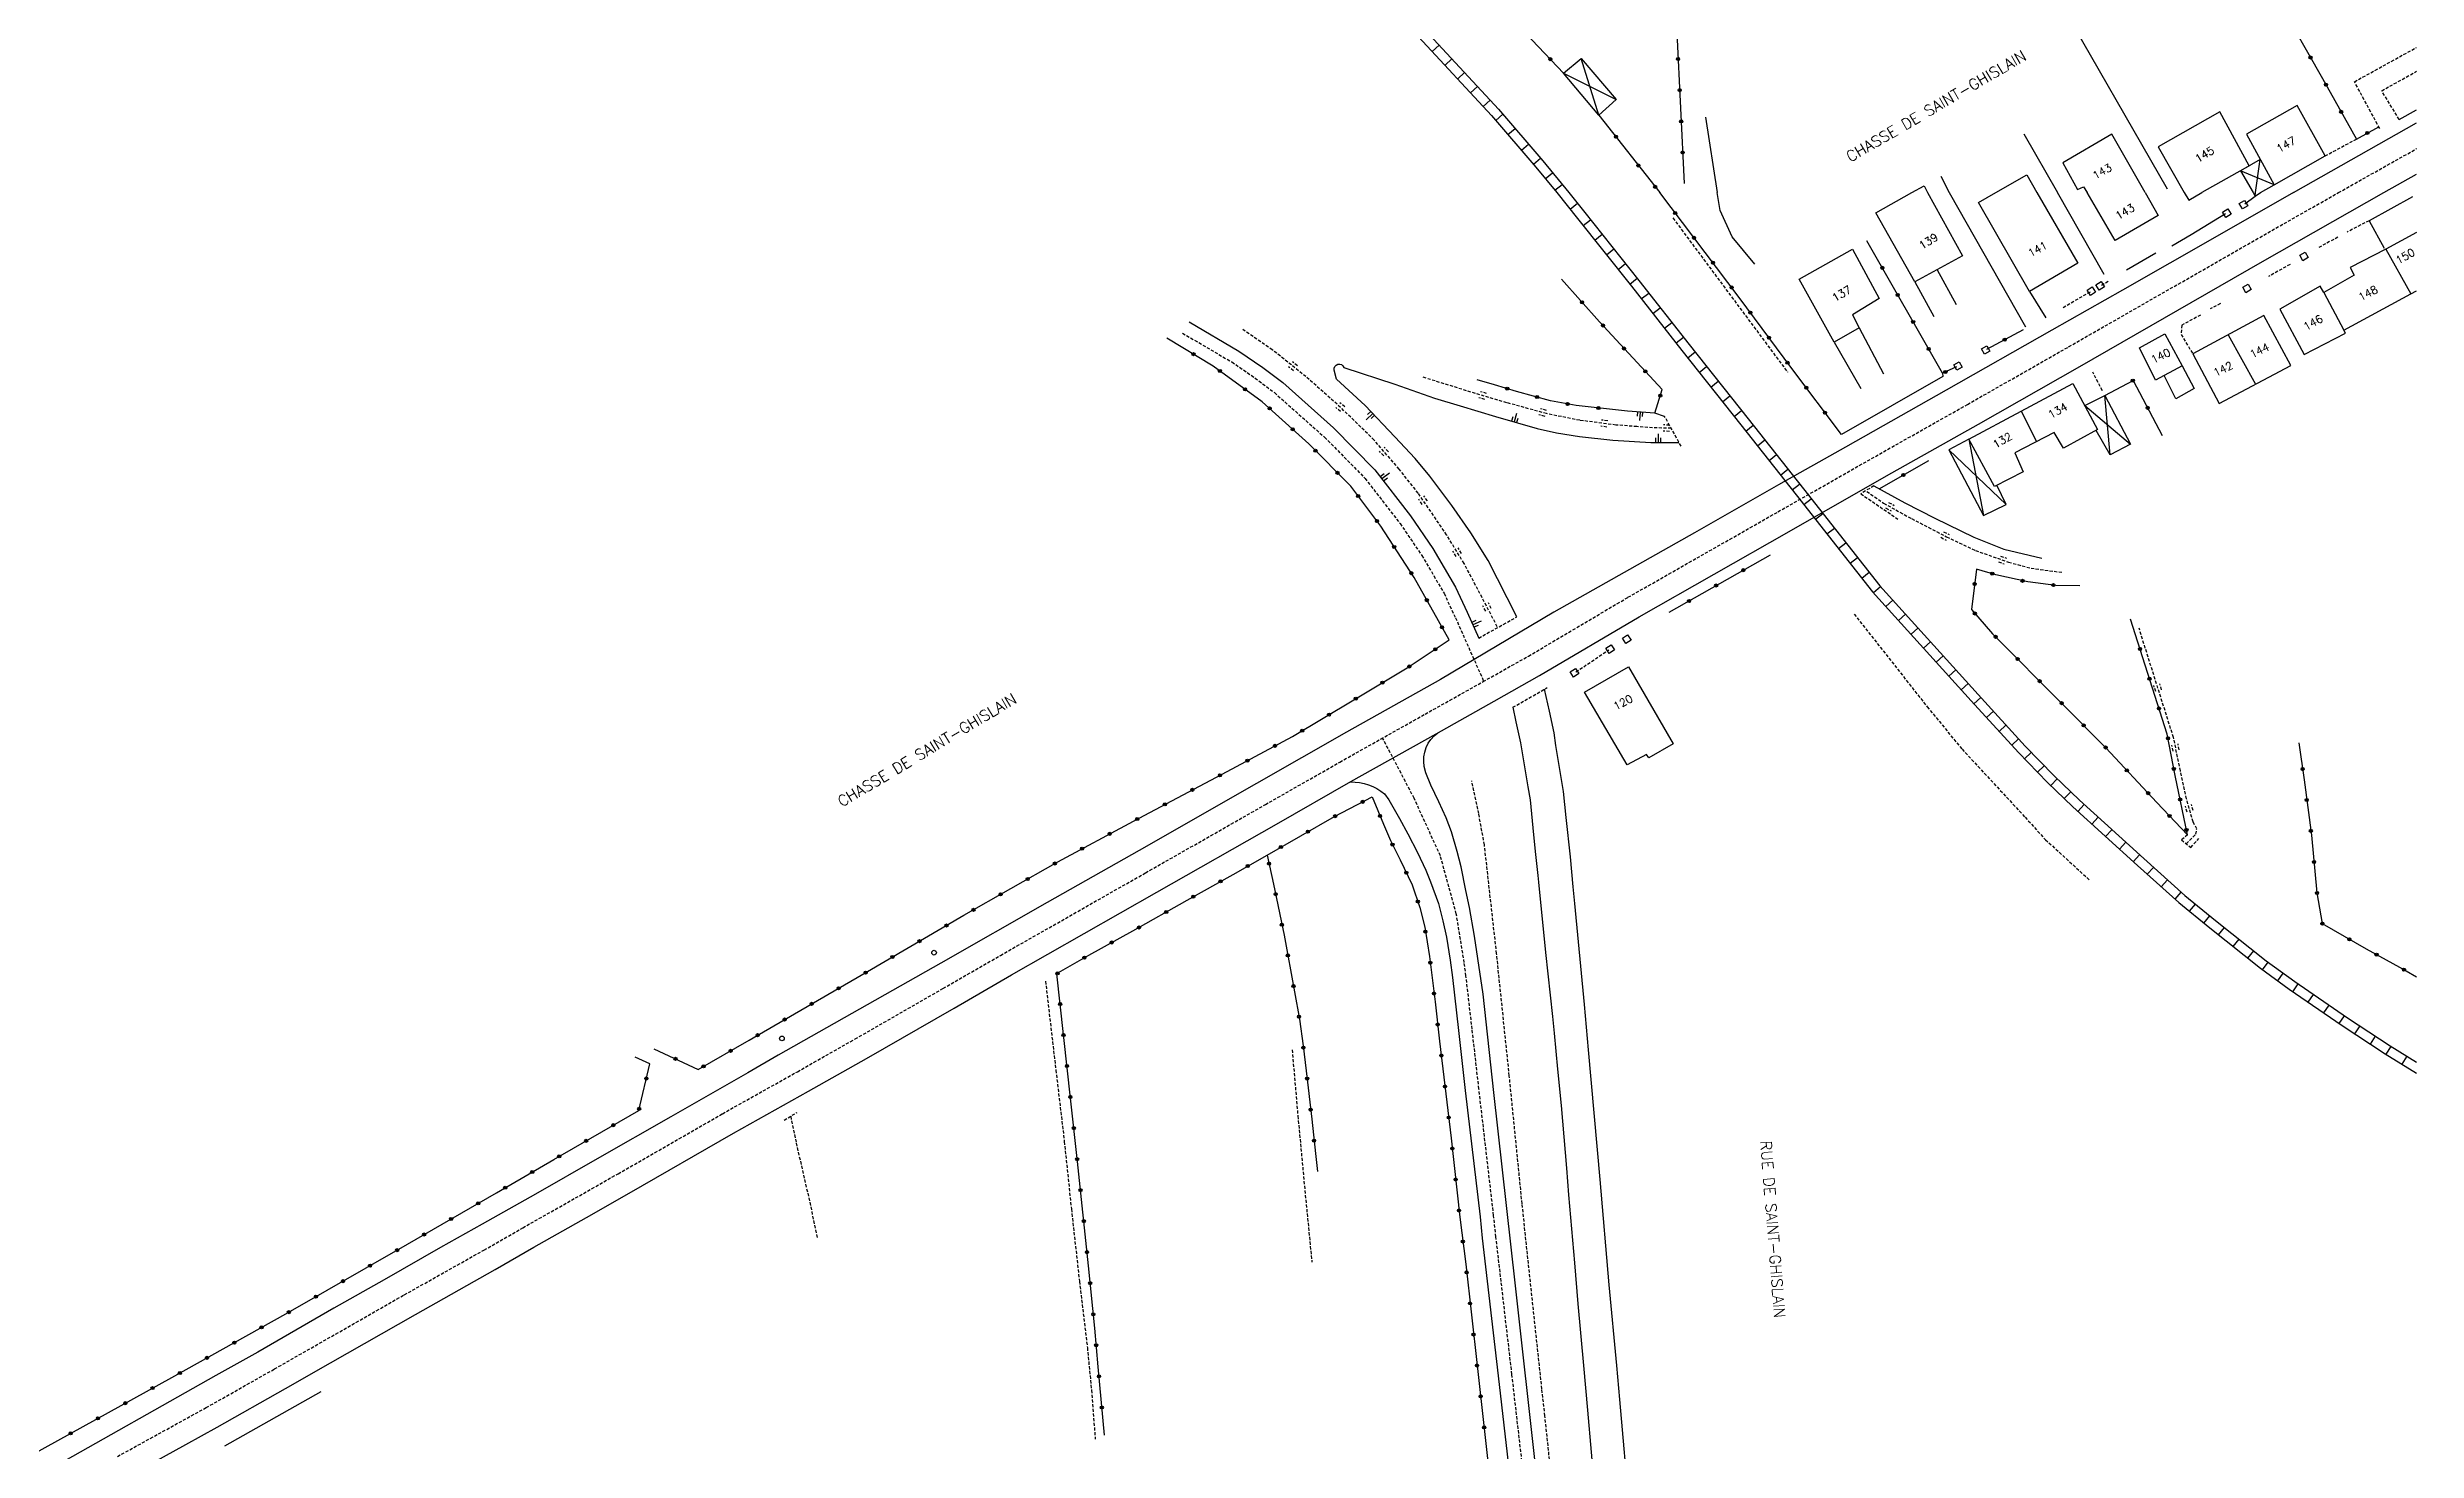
# Model space of a CAD drawing. Header units: millimetres. Extents: x 109000 to 110000, y 124999 to 126000.
# Drawn here: x 109620.4 to 110000, y 125548.4 to 125773.3 of the extents above; entities that cross this region are included whole.
import ezdxf
from ezdxf.enums import TextEntityAlignment as Align

# ---------------------------------------------------------------- set-up
doc = ezdxf.new("R2010")
doc.units = ezdxf.units.MM
doc.linetypes.add('DASHED', pattern=[0.75, 0.5, -0.25])
doc.layers.get('0').update_dxf_attribs({"linetype": 'CONTINUOUS'})
for name, color, linetype in [('W0001', 6, 'DASHED'), ('W0008', 7, 'CONTINUOUS'), ('W0100', 7, 'CONTINUOUS'), ('W0112', 1, 'DASHED'), ('W0211', 2, 'CONTINUOUS'), ('W0220', 5, 'DASHED'), ('W0310', 3, 'CONTINUOUS'), ('W0322', 7, 'CONTINUOUS'), ('W0420', 7, 'CONTINUOUS'), ('W0700', 7, 'CONTINUOUS'), ('W0989', 7, 'CONTINUOUS'), ('W0991', 7, 'CONTINUOUS')]:
    doc.layers.add(name, color=color, linetype=linetype)
doc.styles.get("Standard").update_dxf_attribs({"font": 'romans.shx', "width": 0.85})

# ---------------------------------------------------------------- blocks, each defined once
blk = doc.blocks.new('t322o')
at = {"color": 0, "linetype": 'Continuous'}
for radius in [0.25, 0.15]:
    blk.add_circle((0, 0), radius, dxfattribs=at)
blk = doc.blocks.new('t112o')
at = {"color": 0, "linetype": 'Continuous'}
for p, q in [((-0.5, 0.5), (0.5, 0.5)), ((-0.5, -0.5), (-0.5, 0.5)), ((0.5, 0.5), (0.5, -0.5)), ((0.5, -0.5), (-0.5, -0.5))]:
    blk.add_line(p, q, dxfattribs=at)

msp = doc.modelspace()

# ---------------------------------------------------------------- linework, layer by layer
at = {"layer": 'W0001'}
for points in [[(109987.46, 125750), (110000, 125757.05)], [(109631.63, 125547.44), (109640.83, 125552.52), (109645.85, 125555.28), (109656.8, 125561.48), (109663.98, 125565.58), (109677.58, 125573.35), (109690.35, 125580.53), (109696.55, 125584.09), (109704.99, 125588.87), (109711.84, 125592.76), (109728.54, 125602.37), (109740.56, 125609.11), (109749.83, 125614.37), (109763.89, 125622.45), (109773.09, 125627.74), (109796.35, 125640.99), (109815.56, 125651.93), (109827.48, 125658.74), (109841.14, 125666.42), (109850.43, 125671.63), (109857.68, 125675.71), (109873.64, 125685.15), (109897.67, 125698.84), (109913.28, 125707.73), (109928.02, 125716.05), (109944.25, 125725.29), (109973.55, 125742.08), (109987.46, 125750)], [(109802.27, 125727.47), (109810.18, 125722.86), (109813.91, 125720.28), (109817, 125717.95), (109825.04, 125710.8), (109831.52, 125704.19), (109837.12, 125696.97), (109840.62, 125691.85), (109844.17, 125685.8), (109846, 125681.88), (109850.52, 125671.68)], [(109861.85, 125500), (109859.84, 125518.49), (109857.93, 125535.5), (109855.05, 125560.61), (109852.49, 125582.65), (109852.12, 125586.08), (109849.76, 125606.35), (109848.67, 125615.94), (109847.69, 125624.47), (109847.4, 125626.62), (109846.14, 125634.41), (109843.58, 125643.72), (109839.38, 125652.93), (109834.33, 125662.59)]]:
    msp.add_lwpolyline(points, dxfattribs=at)
at = {"layer": 'W0008'}
for points in [[(109997.21, 125761.73), (110000, 125763.25)], [(109980.25, 125750), (110000, 125761.19)], [(109994.74, 125750), (110000, 125752.94)], [(109980.25, 125750), (109968.02, 125743.02), (109952.88, 125734.38), (109941.57, 125727.98), (109924.65, 125718.37), (109908.47, 125709.19), (109897.76, 125703.17), (109884.3, 125695.47), (109861.78, 125682.75), (109843.59, 125671.95), (109828.56, 125663.51), (109814.12, 125655.32), (109795.3, 125644.58), (109780.6, 125636.22), (109763.57, 125626.49), (109737.5, 125611.75), (109732.62, 125608.92), (109720.28, 125601.89), (109708.47, 125595.13), (109698.58, 125589.5), (109690.05, 125584.67), (109683.4, 125580.93), (109674.36, 125575.76), (109666.3, 125571.19), (109654.1, 125564.16), (109647.41, 125560.4), (109620.72, 125545.38)], [(109633.39, 125544.3), (109642.57, 125549.37), (109647.6, 125552.14), (109658.57, 125558.35), (109665.77, 125562.45), (109679.36, 125570.22), (109692.13, 125577.4), (109698.34, 125580.97), (109706.76, 125585.74), (109713.62, 125589.63), (109730.32, 125599.24), (109742.33, 125605.98), (109751.62, 125611.24), (109765.68, 125619.32), (109774.88, 125624.61), (109798.13, 125637.86), (109817.35, 125648.8), (109829.26, 125655.6), (109842.91, 125663.28), (109852.19, 125668.49), (109859.48, 125672.59), (109875.45, 125682.04), (109899.45, 125695.71), (109915.06, 125704.6), (109929.79, 125712.91), (109946.04, 125722.16), (109975.33, 125738.95), (109994.74, 125750)], [(109924.03, 125721.05), (109924.07, 125720.53), (109907.85, 125711.24)]]:
    msp.add_lwpolyline(points, dxfattribs=at)
for points in [[(109864, 125500), (109863.69, 125503.11), (109861.08, 125525.66), (109858.98, 125544.53), (109855.56, 125575.26), (109852.16, 125605.76), (109850.44, 125621.55), (109849.6, 125627.26), (109849.06, 125630.82), (109848.24, 125635.45), (109847.68, 125638.15), (109846.91, 125641.96), (109846.29, 125644.4), (109845.36, 125647.56), (109844.51, 125649.82), (109843.35, 125652.38), (109842.06, 125655.01), (109841.26, 125657.01), (109841.01, 125658.05, -0.291508), (109843.19, 125663.44)], [(109829.16, 125655.55, -0.18115), (109834.65, 125653.64), (109835.3, 125652.7), (109837.04, 125649.71), (109838.37, 125647.24), (109839.94, 125644.26), (109841.26, 125641.39), (109841.98, 125639.56), (109843.27, 125636.09), (109843.96, 125633.31), (109844.56, 125630.65), (109845.13, 125626.99), (109845.51, 125624.2), (109846.49, 125615.69), (109847.57, 125606.1), (109849.94, 125585.84), (109850.3, 125582.41), (109852.86, 125560.36), (109855.74, 125535.25), (109857.65, 125518.25), (109859.69, 125500)]]:
    msp.add_lwpolyline(points, format="xyb", dxfattribs=at)
at = {"layer": 'W0100'}
for points in [[(109863.32, 125769.16), (109866.15, 125771.48), (109871.75, 125764.91), (109868.97, 125762.41), (109863.32, 125769.16), (109871.75, 125764.91)], [(109868.97, 125762.41), (109866.15, 125771.48)], [(109973.17, 125754.31), (109968.45, 125762.95), (109958.59, 125757.37), (109962.76, 125750)], [(109985.33, 125755.88), (109980.88, 125763.96), (109972.73, 125759.39), (109977.19, 125751.25), (109985.33, 125755.88)], [(109956.52, 125750), (109951.19, 125759.38), (109943.33, 125754.79), (109945.69, 125750.51), (109946.63, 125750.91), (109947.19, 125750)], [(109974.95, 125755.33), (109971.78, 125753.51), (109973.83, 125750)], [(109974.17, 125750), (109974.95, 125755.33)], [(109932.59, 125750), (109937.53, 125752.86), (109939.15, 125750)], [(109973.37, 125754.42), (109965.6, 125750)], [(109974.99, 125750), (109977.19, 125751.25), (109971.78, 125753.51)], [(109921.62, 125750), (109927.26, 125739.85), (109919.58, 125735.68), (109913.37, 125746.79), (109919.11, 125750)], [(109919.11, 125750), (109921.12, 125751.07), (109921.62, 125750)], [(109939.15, 125750), (109945.72, 125738.72), (109937.98, 125734.18), (109929.83, 125748.41), (109932.59, 125750)], [(109956.52, 125750), (109958.61, 125746.35), (109951.68, 125742.32), (109947.19, 125750)], [(109962.76, 125750), (109963.5, 125748.79), (109965.6, 125750)], [(109973.83, 125750), (109974.11, 125749.44), (109974.99, 125750)], [(109974.11, 125749.44), (109974.17, 125750)], [(109909.6, 125740.93), (109913.91, 125733.03), (109909.6, 125730.42), (109910.69, 125728.35), (109906.68, 125726.04), (109901.08, 125736.13), (109909.6, 125740.93)], [(109995.09, 125740.95), (109989.36, 125737.98), (109989.97, 125736.75), (109985.16, 125733.99), (109988.33, 125727.95), (109999.09, 125733.78)], [(110000, 125743.62), (109995.09, 125740.95), (109999.09, 125733.78), (110000, 125734.24)], [(109923.16, 125737.63), (109926.24, 125732.09)], [(109919.58, 125735.68), (109922.64, 125730.15)], [(109937.98, 125734.18), (109940.57, 125729.92)], [(109985.16, 125733.99), (109984.54, 125735.01), (109978.09, 125731.33), (109981.98, 125724.06), (109988.59, 125727.5), (109988.33, 125727.95)], [(109968.35, 125716.18), (109979.83, 125722.32), (109975.52, 125730.3), (109964.15, 125724.16), (109968.35, 125716.18)], [(109906.68, 125726.04), (109910.93, 125718.63)], [(109910.69, 125728.35), (109914.58, 125720.94)], [(109955.6, 125725.13), (109959.66, 125727.35), (109962.45, 125722.26), (109958.18, 125719.95), (109955.6, 125725.13)], [(109969.83, 125727.23), (109974.21, 125719.31)], [(109962.45, 125722.26), (109964.36, 125718.6), (109961.4, 125716.95), (109959.53, 125720.68)], [(109928.24, 125710.47), (109936.65, 125714.99), (109944.91, 125719.43), (109948.88, 125712.03), (109943.43, 125709.07), (109941.95, 125711.56), (109935.64, 125708.29), (109936.96, 125705.26), (109932.37, 125702.92), (109928.24, 125710.47)], [(109946.82, 125715.87), (109950.05, 125717.48), (109954.18, 125709.7), (109950.91, 125707.98), (109948.64, 125711.9)], [(109950.91, 125707.98), (109950.05, 125717.48)], [(109936.65, 125714.99), (109939.11, 125710.09)], [(109946.82, 125715.87), (109954.18, 125709.7)], [(109928.24, 125710.47), (109925.04, 125708.76), (109930.58, 125698.25), (109934.24, 125700.04), (109932.74, 125703.11)], [(109928.24, 125710.47), (109930.58, 125698.25)], [(109925.04, 125708.76), (109934.24, 125700.04)], [(109866.7, 125669.93), (109873.74, 125674.02), (109880.88, 125661.68), (109877, 125659.41), (109876.62, 125659.97), (109873.51, 125658.31), (109866.7, 125669.93)]]:
    msp.add_lwpolyline(points, dxfattribs=at)
at = {"layer": 'W0112'}
for points in [[(109994.08, 125760.28), (109990.04, 125767.78), (110000, 125773.28)], [(109997.21, 125761.73), (109994.41, 125766.33), (110000, 125769.45)], [(109985.33, 125755.88), (109990.36, 125758.59)], [(109880.84, 125745.94), (109899.2, 125721.24)], [(109992.38, 125745.51), (109988.88, 125743.69)], [(109987.39, 125742.85), (109984.33, 125741.23)], [(109979.72, 125738.5), (109976.28, 125736.55)], [(109947.67, 125734.07), (109943.33, 125731.55)], [(109949.5, 125735.19), (109950.73, 125735.92)], [(109965.38, 125730.39), (109962.39, 125728.77), (109962.26, 125727.28), (109964.15, 125724.16)], [(109968.56, 125732.21), (109966.93, 125731.37)], [(109949.66, 125718.26), (109948.11, 125721.22)], [(109882.16, 125709.36), (109879.52, 125714.14)], [(109913.01, 125702.99), (109910.94, 125701.75), (109916.88, 125697.68)], [(109849.73, 125678.62), (109855.82, 125681.99)], [(109909.88, 125682.46), (109921.58, 125667.6), (109927.17, 125660.81), (109937.27, 125649.9), (109940.53, 125646.3), (109947.56, 125639.85)], [(109865.3, 125673.19), (109870.57, 125676.72)], [(109855.17, 125667.51), (109860.71, 125670.67)], [(109865.88, 125500), (109864.64, 125512.38), (109863.08, 125527.53), (109861.99, 125537.97), (109860.34, 125553.94), (109859.84, 125558.26), (109856.68, 125587.96), (109854.63, 125608.46), (109852.59, 125628.06), (109850.64, 125645.47), (109849.72, 125650.48), (109848.61, 125655.72)], [(109963.31, 125647.07), (109962.31, 125646.25), (109963.82, 125645.06), (109965.11, 125646.47)], [(109780.31, 125623.61), (109781.98, 125609.36), (109783.33, 125597.91), (109784.46, 125587.11), (109785.75, 125575.51), (109787.02, 125564.88), (109787.68, 125558.09), (109788.29, 125550.21)], [(109819.83, 125612.62), (109820.75, 125602.02), (109821.87, 125590.09), (109823, 125578.56)], [(109738.47, 125601.33), (109740.51, 125602.59)], [(109739.49, 125601.96), (109740.37, 125597.67), (109742.55, 125588.18), (109743.75, 125582.34)]]:
    msp.add_lwpolyline(points, dxfattribs=at)
at = {"layer": 'W0211'}
for p, q in [((109831.7, 125713.61), (109832.75, 125714.62)), ((109831.93, 125714.42), (109832.46, 125714.92)), ((109832.51, 125713.81), (109833.04, 125714.31)), ((109855.19, 125714.05), (109855, 125713.38)), ((109855.77, 125714.61), (109855.39, 125713.26)), ((109855.97, 125713.82), (109855.78, 125713.15)), ((109875.19, 125714.2), (109875.24, 125714.87)), ((109875.53, 125713.5), (109875.63, 125714.84)), ((109875.97, 125714.14), (109876.02, 125714.81)), ((109878.06, 125710.68), (109878.06, 125709.98)), ((109878.46, 125711.37), (109878.46, 125709.98)), ((109878.87, 125710.68), (109878.87, 125709.98)), ((109834.56, 125704.92), (109833.96, 125704.46)), ((109835.43, 125705.04), (109834.23, 125704.11)), ((109835.09, 125704.23), (109834.49, 125703.76)), ((109849.29, 125681.41), (109848.62, 125681.12)), ((109850.13, 125681.32), (109848.79, 125680.73)), ((109849.63, 125680.64), (109848.96, 125680.34))]:
    msp.add_line(p, q, dxfattribs=at)
for points in [[(109803.32, 125729.27), (109811.3, 125724.62), (109815.13, 125721.96), (109818.32, 125719.56), (109826.48, 125712.31), (109833.1, 125705.57), (109838.81, 125698.2), (109842.38, 125692.96), (109846.02, 125686.77), (109847.9, 125682.74), (109849.73, 125678.62)], [(109879.52, 125714.14), (109877.97, 125714.66), (109873.54, 125715)], [(109860.24, 125670.4), (109861.01, 125666.91), (109861.75, 125663.42), (109862.04, 125661.4), (109863.25, 125654.03), (109863.7, 125649.86), (109864.37, 125643.57), (109864.83, 125638.74), (109865.08, 125636.06), (109866.61, 125619.89), (109867.26, 125612.62), (109869.15, 125591.83), (109870.55, 125574.97), (109871.78, 125562.02), (109872.28, 125556.58), (109873.82, 125538.93), (109874.84, 125528.42), (109875.21, 125525.33), (109875.82, 125520.23), (109875.92, 125519.17), (109876.82, 125511.37), (109877.45, 125505.42), (109877.94, 125500)], [(109855.17, 125667.51), (109855.65, 125665.21), (109856.41, 125661.81), (109857.24, 125657.03), (109857.61, 125654.77), (109857.98, 125652.7), (109858.51, 125647.08), (109858.85, 125643.91), (109859.19, 125640.56), (109859.3, 125639.51), (109860.44, 125628.21), (109861.54, 125617.97), (109861.81, 125615.31), (109862.36, 125609.52), (109862.93, 125603.7), (109863.79, 125593.65), (109864.1, 125589.4), (109865.1, 125578.49), (109865.61, 125571.93), (109866.51, 125562.01), (109867.16, 125554.86), (109868.33, 125541.41), (109870.45, 125520.76)]]:
    msp.add_lwpolyline(points, dxfattribs=at)
msp.add_lwpolyline([(109855.82, 125681.99), (109852.74, 125688.1), (109851.22, 125691.05), (109848.46, 125695.49), (109845.44, 125699.88), (109841.91, 125704.58), (109839.54, 125707.37), (109836.31, 125710.89), (109831.54, 125715.88), (109826.92, 125720.08), (109826.59, 125721.55, -0.950484), (109828.13, 125721.98), (109836.29, 125719.3), (109842.62, 125717.07), (109846.74, 125715.83), (109852.42, 125714.11), (109859.1, 125712.2), (109862.18, 125711.48), (109865.86, 125710.92), (109871.21, 125710.31), (109877.32, 125709.98), (109881.81, 125709.98)], format="xyb", dxfattribs=at)
at = {"layer": 'W0220', "color": 0}
for p, q in [((109820.05, 125721.46), (109819.27, 125722.09)), ((109820.68, 125722.24), (109819.89, 125722.87)), ((109850.71, 125716.85), (109849.76, 125717.14)), ((109851, 125717.81), (109850.04, 125718.1)), ((109827.58, 125714.92), (109826.83, 125715.59)), ((109828.25, 125715.67), (109827.5, 125716.34)), ((109860.35, 125714.13), (109859.38, 125714.39)), ((109860.61, 125715.09), (109859.65, 125715.36)), ((109870.39, 125713.43), (109869.4, 125713.56)), ((109870.27, 125712.44), (109869.27, 125712.57)), ((109880.29, 125711.74), (109879.29, 125711.78)), ((109880.32, 125712.74), (109879.32, 125712.77)), ((109834.5, 125707.8), (109833.84, 125708.56)), ((109835.25, 125708.46), (109834.6, 125709.21)), ((109840.67, 125700.02), (109840.11, 125700.85)), ((109841.5, 125700.58), (109840.94, 125701.41)), ((109914.92, 125699.48), (109915.8, 125699)), ((109915.4, 125700.36), (109916.28, 125699.88)), ((109923.75, 125694.77), (109924.64, 125694.31)), ((109924.21, 125695.66), (109925.1, 125695.2)), ((109846.12, 125691.67), (109845.6, 125692.53)), ((109846.98, 125692.19), (109846.46, 125693.05)), ((109933, 125690.82), (109933.94, 125690.49)), ((109933.33, 125691.76), (109934.27, 125691.43)), ((109850.85, 125682.9), (109850.39, 125683.79)), ((109851.74, 125683.36), (109851.28, 125684.25)), ((109958.2, 125670.04), (109957.9, 125670.99)), ((109959.15, 125670.34), (109958.85, 125671.29)), ((109960.99, 125660.49), (109960.79, 125661.47)), ((109961.97, 125660.7), (109961.77, 125661.68)), ((109963.22, 125650.71), (109962.95, 125651.68)), ((109964.19, 125650.99), (109963.91, 125651.95))]:
    msp.add_line(p, q, dxfattribs=at)
at = {"layer": 'W0220'}
for points in [[(109852.7, 125680.42), (109849.59, 125686.4), (109847.38, 125690.57), (109844.59, 125695.15), (109840.04, 125701.84), (109836.99, 125705.68), (109832.97, 125710.34), (109827.6, 125715.58), (109822.05, 125720.51), (109816.66, 125724.81), (109811.91, 125728.06)], [(109880.57, 125712.23), (109876.83, 125712.35), (109875.06, 125712.5), (109871.7, 125712.76), (109865.91, 125713.51), (109860.61, 125714.58), (109854.22, 125716.33), (109847.76, 125718.26), (109840.82, 125720.41)], [(109911.91, 125702.1), (109914.6, 125700.23), (109919.09, 125697.75), (109924.69, 125694.85), (109929.31, 125692.64), (109934.63, 125690.78), (109938.22, 125689.81), (109943.4, 125689.12)], [(109963.1, 125645.63), (109964.62, 125647.18), (109964.78, 125648.03), (109964.19, 125649.15), (109963.14, 125652.84), (109962.17, 125657.34), (109961.04, 125662.69), (109955.52, 125680.2)]]:
    msp.add_lwpolyline(points, dxfattribs=at)
at = {"layer": 'W0310'}
for points in [[(109936.9, 125791.02), (109942.38, 125781.46), (109960.02, 125750.6)], [(109886.08, 125762.08), (109887.92, 125750)], [(109937.05, 125759.45), (109942.44, 125750)], [(109923.76, 125752.65), (109925.09, 125750)], [(109893.96, 125738.54), (109890.34, 125742.94), (109888.43, 125747.14), (109887.92, 125750)], [(109925.09, 125750), (109937.31, 125728.5)], [(109949.93, 125736.87), (109942.44, 125750)], [(109972.47, 125748.21), (109974.11, 125749.44)], [(109999.33, 125749.33), (109992.38, 125745.51), (109994.79, 125741.1)], [(109969.39, 125746.58), (109963.87, 125743.22), (109960.78, 125741.44)], [(109958.2, 125740.29), (109953.51, 125737.55)], [(109913.01, 125702.99), (109917.99, 125700.3), (109922.82, 125697.82), (109929.04, 125694.78), (109933.87, 125692.85), (109939.95, 125691.4)], [(109664.23, 125557.79), (109648.76, 125549.11)]]:
    msp.add_lwpolyline(points, dxfattribs=at)
at = {"layer": 'W0322'}
for points in [[(109863.32, 125769.16), (109850.16, 125783.05), (109837.47, 125796.89), (109842.9, 125801.35), (109855.86, 125812.05), (109870.6, 125808.19), (109890.36, 125802.99), (109898.94, 125800.69), (109909.09, 125798.16), (109923.04, 125794.53), (109929.77, 125792.89), (109936.9, 125791.02), (109942.15, 125789.67), (109956.25, 125786.12), (109977.93, 125780.6), (109984.9, 125768.32), (109990.36, 125758.59)], [(109899.78, 125786.03), (109900.02, 125792.49), (109880.38, 125795.73), (109881.46, 125775.64), (109882.65, 125751.45)], [(109868.97, 125762.41), (109878.72, 125750)], [(109990.36, 125758.59), (109993.92, 125760.56)], [(109907.85, 125711.24), (109899.87, 125721.84), (109891.48, 125733.19), (109878.72, 125750)], [(109926.29, 125722.09), (109924.03, 125721.05), (109911.9, 125742.3)], [(109877.97, 125714.66), (109879.11, 125718.44), (109869.07, 125729.31), (109862.97, 125736.16)], [(109717.54, 125612.78), (109724.66, 125609.48), (109732.85, 125614.18), (109738.42, 125617.41), (109751.78, 125625.16), (109767.23, 125634.18), (109782.28, 125642.75), (109794.39, 125649.28), (109809.45, 125657.24), (109819.87, 125662.83), (109829.73, 125668.73), (109838.29, 125673.84), (109845, 125678.31), (109839.36, 125688.34), (109834.04, 125696.54), (109829.23, 125702.97), (109822.49, 125709.73), (109815.04, 125716.5), (109807.18, 125722.21), (109799.75, 125726.7)], [(109931.16, 125724.89), (109937, 125728.06)], [(109873.54, 125715), (109865.36, 125715.86), (109861.24, 125716.66), (109855.78, 125718.15), (109852.25, 125719.18), (109849.49, 125720)], [(109950.05, 125717.48), (109954.57, 125719.89), (109959.25, 125711.1)], [(109913.88, 125702.52), (109921.85, 125707.06)], [(109880.23, 125682.74), (109896.47, 125691.97)], [(109946.04, 125686.99), (109942.2, 125687.05), (109937.71, 125687.6), (109932.6, 125688.77), (109929.48, 125689.66), (109928.66, 125683.18), (109932.05, 125679.31), (109943.4, 125667.88), (109950.22, 125661.02), (109958.39, 125652.24), (109963.31, 125647.07), (109961.31, 125656.58), (109960.05, 125663.23), (109954.17, 125681.62)], [(109981.15, 125661.83), (109981.96, 125655.89), (109983.15, 125647.01), (109984.03, 125637.8), (109984.87, 125632.87), (109991.92, 125628.79), (109998.33, 125625.28), (110000, 125624.34)], [(109815.82, 125643.84), (109826.62, 125650.01), (109832.64, 125653.15), (109834.47, 125648.77), (109835.58, 125646.16), (109837.15, 125643.09), (109839.05, 125639.04), (109840.29, 125635.45), (109841.07, 125632.25), (109841.86, 125627.55), (109842.73, 125620.33), (109843.45, 125614.01), (109845.33, 125598.47), (109846.69, 125585.79), (109847.64, 125578.25), (109849.46, 125562.04), (109851.16, 125547.14), (109852.09, 125539.23), (109853.95, 125523.34), (109854.9, 125515.55), (109856.12, 125505.19), (109856.65, 125500)], [(109789.77, 125550.87), (109788.73, 125561.83), (109788.2, 125568.01), (109787.2, 125577.99), (109785.45, 125594.7), (109784.32, 125604.89), (109782.13, 125624.78), (109782.41, 125625.02), (109787.26, 125627.8), (109794.32, 125631.68), (109803, 125636.6), (109810.38, 125640.74), (109815.82, 125643.84), (109816.86, 125639.18), (109818.54, 125630.97), (109820.22, 125621.91), (109821, 125617.51), (109821.59, 125613.27), (109822.1, 125609.26), (109822.98, 125601.51), (109823.58, 125595.99), (109823.92, 125593.1)], [(109525.46, 125544.97), (109537.77, 125523.56), (109547.61, 125506.49), (109551.54, 125508.83), (109564.07, 125516.34), (109568.63, 125519.07), (109581.42, 125526.74), (109593.5, 125533.89), (109618.01, 125547.78), (109640.32, 125560.1), (109658.61, 125570.31), (109678.07, 125581.45), (109692.37, 125589.71), (109701.54, 125595.05), (109715.16, 125602.9), (109716.91, 125610.39), (109714.56, 125611.46)]]:
    msp.add_lwpolyline(points, dxfattribs=at)
at = {"layer": 'W0420', "color": 0}
for centre in [(109762.46, 125628.19), (109738.09, 125614.45)]:
    msp.add_circle(centre, 0.375, dxfattribs=at)
at = {"layer": 'W0700', "color": 0}
for p, q in [((109842.29, 125772.62), (109843.39, 125773.64)), ((109844.33, 125770.42), (109845.43, 125771.44)), ((109846.37, 125768.22), (109847.47, 125769.24)), ((109848.41, 125766.02), (109849.51, 125767.04)), ((109850.45, 125763.82), (109851.55, 125764.84)), ((109852.46, 125761.59), (109853.6, 125762.57)), ((109854.41, 125759.31), (109855.55, 125760.29)), ((109856.57, 125756.79), (109857.71, 125757.77)), ((109858.48, 125754.56), (109859.62, 125755.53)), ((109860.4, 125752.24), (109861.56, 125753.2)), ((109861.94, 125750.38), (109863.09, 125751.33)), ((109864.37, 125747.36), (109865.54, 125748.3)), ((109866.47, 125744.74), (109867.65, 125745.67)), ((109868.33, 125742.39), (109869.51, 125743.32)), ((109870.2, 125740.03), (109871.37, 125740.97)), ((109872.06, 125737.68), (109873.24, 125738.62)), ((109873.93, 125735.33), (109875.1, 125736.27)), ((109875.78, 125732.98), (109876.96, 125733.91)), ((109877.64, 125730.62), (109878.82, 125731.55)), ((109879.5, 125728.26), (109880.67, 125729.19)), ((109881.35, 125725.91), (109882.53, 125726.84)), ((109883.21, 125723.55), (109884.39, 125724.48)), ((109885.07, 125721.2), (109886.25, 125722.13)), ((109886.93, 125718.85), (109888.11, 125719.78)), ((109888.8, 125716.5), (109889.97, 125717.43)), ((109890.66, 125714.14), (109891.83, 125715.07)), ((109892.52, 125711.79), (109893.7, 125712.72)), ((109894.38, 125709.44), (109895.56, 125710.37)), ((109896.24, 125707.08), (109897.42, 125708.01)), ((109898.1, 125704.73), (109899.28, 125705.66)), ((109899.96, 125702.37), (109901.14, 125703.3)), ((109901.82, 125700.02), (109902.99, 125700.95)), ((109903.67, 125697.66), (109904.85, 125698.59)), ((109905.53, 125695.3), (109906.71, 125696.23)), ((109907.38, 125692.95), (109908.56, 125693.88)), ((109909.24, 125690.59), (109910.42, 125691.52)), ((109911.1, 125688.23), (109912.28, 125689.16)), ((109912.96, 125685.89), (109914.08, 125686.89)), ((109914.98, 125683.66), (109916.09, 125684.67)), ((109916.99, 125681.44), (109918.1, 125682.44)), ((109919, 125679.21), (109920.11, 125680.22)), ((109921.01, 125676.98), (109922.12, 125677.99)), ((109923.02, 125674.76), (109924.14, 125675.77)), ((109925.04, 125672.53), (109926.15, 125673.54)), ((109927.05, 125670.31), (109928.16, 125671.32)), ((109929.06, 125668.09), (109930.17, 125669.1)), ((109931.08, 125665.87), (109932.19, 125666.88)), ((109933.1, 125663.65), (109934.21, 125664.66)), ((109935.13, 125661.44), (109936.23, 125662.45)), ((109937.18, 125659.25), (109938.25, 125660.29)), ((109939.27, 125657.1), (109940.35, 125658.14)), ((109941.38, 125654.97), (109942.42, 125656.05)), ((109943.55, 125652.89), (109944.58, 125653.97)), ((109945.73, 125650.83), (109946.74, 125651.94)), ((109947.95, 125648.81), (109948.96, 125649.92)), ((109950.17, 125646.79), (109951.18, 125647.9)), ((109952.38, 125644.77), (109953.39, 125645.88)), ((109954.6, 125642.75), (109955.61, 125643.86)), ((109956.83, 125640.75), (109957.83, 125641.86)), ((109959.07, 125638.75), (109960.07, 125639.86)), ((109961.3, 125636.75), (109962.3, 125637.86)), ((109963.61, 125634.82), (109964.55, 125635.98)), ((109965.93, 125632.93), (109966.88, 125634.09)), ((109968.27, 125631.05), (109969.2, 125632.22)), ((109970.62, 125629.18), (109971.55, 125630.35)), ((109972.96, 125627.31), (109973.9, 125628.49)), ((109975.32, 125625.46), (109976.21, 125626.67)), ((109977.74, 125623.69), (109978.63, 125624.9)), ((109980.18, 125621.93), (109981.02, 125623.17)), ((109982.65, 125620.24), (109983.5, 125621.48)), ((109985.13, 125618.54), (109985.97, 125619.78)), ((109987.6, 125616.85), (109988.45, 125618.09)), ((109990.1, 125615.19), (109990.93, 125616.45)), ((109992.61, 125613.54), (109993.43, 125614.8)), ((109995.12, 125611.9), (109995.91, 125613.17)), ((109997.66, 125610.31), (109998.46, 125611.58))]:
    msp.add_line(p, q, dxfattribs=at)
at = {"layer": 'W0700'}
for points in [[(109677.36, 125876.67), (109685.71, 125873.88), (109692.9, 125871.27), (109697.62, 125869.55), (109713.75, 125863.06), (109724.95, 125857.86), (109736.3, 125852.11), (109747.46, 125846.41), (109756.09, 125841.55), (109765.61, 125835.94), (109775.5, 125829.72), (109784.02, 125823.83), (109791.91, 125818.08), (109800.37, 125811.27), (109812.67, 125800.85), (109822.64, 125792.13), (109832.88, 125782.13), (109840.09, 125775), (109851.77, 125762.39), (109858.86, 125754.11), (109862.25, 125750)], [(109677.83, 125878.09), (109686.21, 125875.3), (109693.41, 125872.68), (109698.16, 125870.95), (109714.34, 125864.43), (109725.6, 125859.21), (109736.98, 125853.44), (109748.17, 125847.73), (109756.84, 125842.85), (109766.39, 125837.22), (109776.33, 125830.97), (109784.89, 125825.05), (109792.82, 125819.27), (109801.33, 125812.43), (109813.65, 125801.98), (109823.66, 125793.23), (109833.93, 125783.2), (109841.17, 125776.05), (109852.89, 125763.39), (109860.01, 125755.08), (109864.17, 125750)], [(109862.25, 125750), (109865.57, 125745.87), (109874.2, 125734.99), (109882.29, 125724.72), (109891.71, 125712.81), (109900.58, 125701.59), (109912.83, 125686.04), (109928.62, 125668.57), (109936.2, 125660.26), (109940.85, 125655.47), (109944.94, 125651.55), (109955.27, 125642.15), (109961.88, 125636.23), (109966.85, 125632.18), (109975.01, 125625.69), (109979.6, 125622.32), (109988.08, 125616.53), (109994.96, 125612), (110000, 125608.85)], [(109864.17, 125750), (109866.74, 125746.81), (109875.37, 125735.92), (109883.46, 125725.65), (109892.89, 125713.74), (109901.76, 125702.51), (109913.98, 125687), (109929.73, 125669.58), (109937.29, 125661.29), (109941.91, 125656.53), (109945.96, 125652.65), (109956.27, 125643.26), (109962.86, 125637.37), (109967.79, 125633.34), (109975.92, 125626.88), (109980.47, 125623.55), (109988.91, 125617.77), (109995.77, 125613.26), (110000, 125610.62)]]:
    msp.add_lwpolyline(points, dxfattribs=at)

# ---------------------------------------------------------------- block references
at = {"layer": 'W0112'}
for p, rotation in [((109972.26, 125748.08), 30.30132926728208), ((109969.6, 125746.71), 30.30132926728208), ((109981.96, 125739.77), 209.7228777181874), ((109947.88, 125734.21), 32.565185382297), ((109949.29, 125735.05), 32.565185382297), ((109972.83, 125734.65), 29.06510274078081), ((109930.94, 125724.77), 29.36715567083671), ((109926.51, 125722.21), 29.36715567083671), ((109870.78, 125676.85), 212.7762637701049), ((109873.44, 125678.45), 212.7762637701049), ((109865.09, 125673.06), 212.7762637701049)]:
    msp.add_blockref('t112o', p, dxfattribs=dict(at, rotation=rotation))
at = {"layer": 'W0322'}
for p, rotation in [((109861.2, 125771.4), 133.4602547691249), ((109881.67, 125771.42), 272.8221371423439), ((109983, 125771.66), 299.5653725963671), ((109881.91, 125766.43), 272.8221371423439), ((109985.47, 125767.31), 299.2860864420916), ((109987.91, 125762.95), 299.2860864420916), ((109871.71, 125758.96), 308.4120680435546), ((109882.16, 125761.43), 272.8221371423439), ((109992.09, 125759.55), 28.94469055300014), ((109882.41, 125756.44), 272.8221371423439), ((109875.3, 125754.35), 308.4120680435546), ((109877.99, 125750.93), 308.4120680435546), ((109881.2, 125746.73), 127.2034719369739), ((109884.22, 125742.75), 127.2034719369739), ((109887.25, 125738.77), 127.2034719369739), ((109914.38, 125737.96), 119.7365870330908), ((109866.29, 125732.43), 131.6589134155018), ((109890.27, 125734.79), 127.2034719369739), ((109916.86, 125733.61), 119.7365870330908), ((109869.63, 125728.7), 132.7500181205907), ((109893.26, 125730.78), 126.4684867953765), ((109919.34, 125729.27), 119.7365870330908), ((109873.02, 125725.03), 132.7500181205907), ((109896.23, 125726.76), 126.4684867953765), ((109921.82, 125724.93), 119.7365870330908), ((109934, 125726.44), 28.43500058960248), ((109804.03, 125724.11), 148.8042466869413), ((109808.24, 125721.43), 144.0299828725309), ((109876.41, 125721.36), 132.7500181205907), ((109899.21, 125722.74), 126.4684867953765), ((109924.52, 125721.27), 204.6301683678448), ((109812.29, 125718.49), 144.0299828725309), ((109854.28, 125718.59), 163.7388010937803), ((109859.1, 125717.24), 164.7383952812228), ((109878.82, 125717.46), 73.1792568048497), ((109902.21, 125718.74), 126.9816586221086), ((109954.54, 125719.87), 28.10249700343418), ((109816.23, 125715.42), 137.7867558622297), ((109863.97, 125716.13), 168.9957824404043), ((109868.92, 125715.48), 173.9989855110315), ((109905.21, 125714.74), 126.9816586221086), ((109956.9, 125715.51), 297.9882886073018), ((109819.93, 125712.06), 137.7867558622297), ((109823.58, 125708.64), 134.8685927073391), ((109827.11, 125705.1), 134.8685927073391), ((109917.77, 125704.74), 29.66392789318084), ((109830.42, 125701.37), 126.7888866599691), ((109833.42, 125697.37), 126.7888866599691), ((109836.19, 125693.21), 122.9927423536537), ((109838.92, 125689.02), 122.9927423536537), ((109887.77, 125687.03), 29.62789639273014), ((109892.12, 125689.5), 29.62789639273014), ((109929.18, 125687.29), 262.7566864660488), ((109932, 125688.94), 164.0680993910605), ((109936.86, 125687.79), 167.1569595177341), ((109941.81, 125687.1), 173.042684744211), ((109841.41, 125684.69), 119.3469062307475), ((109883.43, 125684.56), 29.62789639273014), ((109843.86, 125680.33), 119.3469062307475), ((109929.22, 125682.54), 311.2471372684749), ((109842.77, 125676.82), 33.64986148252829), ((109932.55, 125678.81), 314.7962766844242), ((109936.07, 125675.26), 314.7962766844242), ((109955.69, 125676.86), 107.7307285633621), ((109834.32, 125671.47), 30.84958283486647), ((109838.61, 125674.05), 33.64986148252829), ((109939.6, 125671.71), 314.7962766844242), ((109957.21, 125672.09), 107.7307285633621), ((109830.03, 125668.91), 30.84958283486647), ((109943.12, 125668.17), 314.7962766844242), ((109821.45, 125663.77), 30.90561932553777), ((109825.74, 125666.34), 30.90561932553777), ((109946.64, 125664.62), 314.7935856089396), ((109958.73, 125667.33), 107.7307285633621), ((109817.09, 125661.33), 28.21209574024378), ((109950.17, 125661.07), 314.7935856089396), ((109960.18, 125662.55), 100.742024657693), ((109808.27, 125656.62), 27.84076743415273), ((109812.68, 125658.97), 28.21209574024378), ((109953.58, 125657.41), 312.9586895855313), ((109961.11, 125657.64), 100.742024657693), ((109981.73, 125657.62), 277.7558106053645), ((109803.85, 125654.28), 27.84076743415273), ((109831.15, 125652.37), 27.53026555030671), ((109956.98, 125653.75), 312.9586895855313), ((109962.11, 125652.74), 101.8725677376332), ((109982.39, 125652.66), 277.5834307057959), ((109795.01, 125649.61), 27.84076743415273), ((109799.43, 125651.95), 27.84076743415273), ((109826.72, 125650.06), 27.53026555030671), ((109833.92, 125650.09), 292.7001286536125), ((109960.41, 125650.11), 313.5440601844915), ((109786.2, 125644.87), 28.33655497923296), ((109790.6, 125647.24), 28.33655497923296), ((109818.03, 125645.11), 29.73887790220546), ((109822.37, 125647.59), 29.73887790220546), ((109835.92, 125645.51), 297.0728830523616), ((109963.14, 125647.85), 101.8725677376332), ((109983.05, 125647.71), 277.5834307057959), ((109781.81, 125642.48), 29.68593082078198), ((109812.72, 125642.07), 29.72119847141465), ((109816.13, 125642.45), 282.5404577293666), ((109838.12, 125641.02), 295.0885754688811), ((109983.56, 125642.73), 275.4861618461933), ((109773.12, 125637.53), 29.68593082078198), ((109777.46, 125640.01), 29.68593082078198), ((109804, 125637.16), 29.28654504637761), ((109808.36, 125639.61), 29.28654504637761), ((109817.19, 125637.57), 281.5807851178684), ((109984.04, 125637.76), 279.6459697857111), ((109768.78, 125635.06), 29.68593082078198), ((109799.65, 125634.7), 29.53676353890122), ((109839.97, 125636.38), 289.074681642155), ((109760.13, 125630.03), 30.24805285267063), ((109764.45, 125632.55), 30.24805285267063), ((109790.93, 125629.81), 28.8077396879045), ((109795.3, 125632.23), 29.53676353890122), ((109818.19, 125632.67), 281.5807851178684), ((109841.19, 125631.54), 279.4712318222805), ((109984.91, 125632.85), 329.9249475823862), ((109989.23, 125630.34), 329.9249475823862), ((109755.81, 125627.51), 30.24805285267063), ((109786.55, 125627.39), 29.80336706030077), ((109819.14, 125627.76), 280.5306567702572), ((109841.97, 125626.6), 276.8539327000665), ((109993.58, 125627.88), 331.270692976782), ((109747.17, 125622.49), 30.12490136331661), ((109751.49, 125625), 30.12490136331661), ((109782.24, 125624.87), 40.63700758892234), ((109820.05, 125622.84), 280.5306567702572), ((109997.97, 125625.47), 331.270692976782), ((109742.84, 125619.98), 30.12490136331661), ((109782.66, 125619.95), 96.28520147769157), ((109842.57, 125621.64), 276.8539327000665), ((109734.19, 125614.96), 30.11919004048075), ((109738.52, 125617.47), 30.12490136331661), ((109783.2, 125614.98), 96.28520147769157), ((109820.92, 125617.92), 279.9279042061862), ((109843.15, 125616.67), 276.5383486739158), ((109721.03, 125611.17), 335.0977511210288), ((109729.86, 125612.46), 29.85794568562757), ((109821.63, 125612.97), 277.2060717877353), ((109843.73, 125611.7), 276.894311802983), ((109716.36, 125608.03), 76.87526149720841), ((109725.52, 125609.97), 29.85794568562757), ((109783.75, 125610.01), 96.28520147769157), ((109822.24, 125608.01), 276.4897196265365), ((109715.22, 125603.16), 76.87526149720841), ((109784.3, 125605.04), 96.28520147769157), ((109822.8, 125603.04), 276.4897196265365), ((109844.33, 125606.74), 276.894311802983), ((109711.06, 125600.54), 29.9561199468504), ((109784.85, 125600.07), 96.34623191942669), ((109844.93, 125601.78), 276.894311802983), ((109702.4, 125595.54), 29.9561199468504), ((109706.73, 125598.04), 29.9561199468504), ((109823.35, 125598.07), 276.1760447423299), ((109845.51, 125596.81), 276.1380694035076), ((109698.07, 125593.03), 30.20476179640561), ((109785.4, 125595.1), 96.34623191942669), ((109846.04, 125591.84), 276.1380694035076), ((109689.42, 125588.01), 30.02192105139411), ((109693.75, 125590.52), 30.20476179640561), ((109785.93, 125590.13), 95.9801987486367), ((109685.1, 125585.51), 30.02192105139411), ((109786.45, 125585.16), 95.9801987486367), ((109846.58, 125586.87), 276.1380694035076), ((109676.43, 125580.51), 29.79181718376213), ((109680.77, 125583.01), 30.02192105139411), ((109847.18, 125581.9), 277.1317873024395), ((109672.09, 125578.03), 29.79181718376213), ((109786.97, 125580.19), 95.9801987486367), ((109847.78, 125576.94), 276.4282807420577), ((109663.42, 125573.06), 29.79181718376213), ((109667.75, 125575.54), 29.79181718376213), ((109787.48, 125575.21), 95.75016652091074), ((109659.08, 125570.57), 29.79181718376213), ((109787.98, 125570.24), 95.75016652091074), ((109848.34, 125571.97), 276.4282807420577), ((109650.35, 125565.69), 29.17572829620205), ((109654.71, 125568.13), 29.17572829620205), ((109788.44, 125565.26), 94.83503436860241), ((109848.9, 125567), 276.4282807420577), ((109645.98, 125563.26), 29.17572829620205), ((109849.46, 125562.03), 276.5118233740957), ((109637.24, 125558.4), 28.89941217842821), ((109641.62, 125560.82), 29.17572829620205), ((109788.88, 125560.28), 95.44552260695357), ((109632.87, 125555.98), 28.89941217842821), ((109789.35, 125555.3), 95.44552260695357), ((109850.03, 125557.07), 276.5118233740957), ((109624.11, 125551.15), 28.89941217842821), ((109628.49, 125553.56), 28.89941217842821), ((109850.6, 125552.1), 276.5118233740957)]:
    msp.add_blockref('t322o', p, dxfattribs=dict(at, rotation=rotation))

# ---------------------------------------------------------------- texts
at = {"layer": 'W0989'}
for s, rotation, p in [('CHASSE DE SAINT-GHISLAIN', 30.2996, (109923.01, 125763.87)), ('CHASSE DE SAINT-GHISLAIN', 30.9412, (109761.33, 125660.66)), ('RUE DE SAINT-GHISLAIN', 274.5478, (109896.85, 125583.85))]:
    msp.add_text(s, height=1.75, rotation=rotation, dxfattribs=at).set_placement(p, align=Align.MIDDLE)
at = {"layer": 'W0991'}
for s, rotation, p in [('147', 29.5024, (109979.09, 125757.72)), ('145', 30.7534, (109966.02, 125756.12)), ('143', 28.694, (109949.62, 125753.41)), ('143', 30.5568, (109953.28, 125746.96)), ('139', 32.3892, (109921.78, 125742.22)), ('141', 29.454, (109939.27, 125740.95)), ('150', 29.7229, (109998.17, 125739.82)), ('137', 31.0271, (109907.89, 125733.82)), ('148', 27.8265, (109992.22, 125733.89)), ('146', 29.0329, (109983.41, 125729.18)), ('140', 26.0552, (109959, 125723.83)), ('144', 25.8318, (109974.82, 125724.7)), ('142', 25.7869, (109968.99, 125721.74)), ('134', 29.2462, (109942.5, 125715.07)), ('132', 29.805, (109933.61, 125710.32)), ('120', 28.4941, (109872.85, 125668.32))]:
    msp.add_text(s, height=1.25, rotation=rotation, dxfattribs=at).set_placement(p, align=Align.MIDDLE)

doc.saveas('drawing.dxf')
